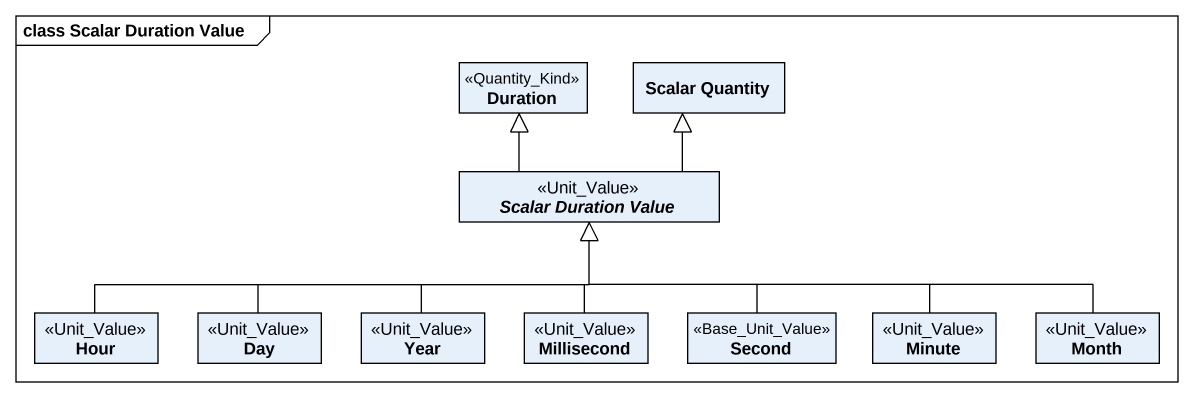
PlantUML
@startuml
mainframe class Scalar Duration Value
hide circle
hide empty members
class Duration <<Quantity_Kind>>
class "Scalar Quantity" as Scalar_Quantity
abstract class "Scalar Duration Value" as Scalar_Duration_Value <<Unit_Value>>
class Hour <<Unit_Value>>
class Day <<Unit_Value>>
class Year <<Unit_Value>>
class Millisecond <<Unit_Value>>
class Second <<Base_Unit_Value>>
class Minute <<Unit_Value>>
class Month <<Unit_Value>>
Scalar_Duration_Value -up-|> Duration
Scalar_Duration_Value -up-|> Scalar_Quantity
Hour -right-|> Scalar_Duration_Value
Day -right-|> Scalar_Duration_Value
Year -up-|> Scalar_Duration_Value
Millisecond -up-|> Scalar_Duration_Value
Second -up-|> Scalar_Duration_Value
Minute -left-|> Scalar_Duration_Value
Month -left-|> Scalar_Duration_Value
@enduml
